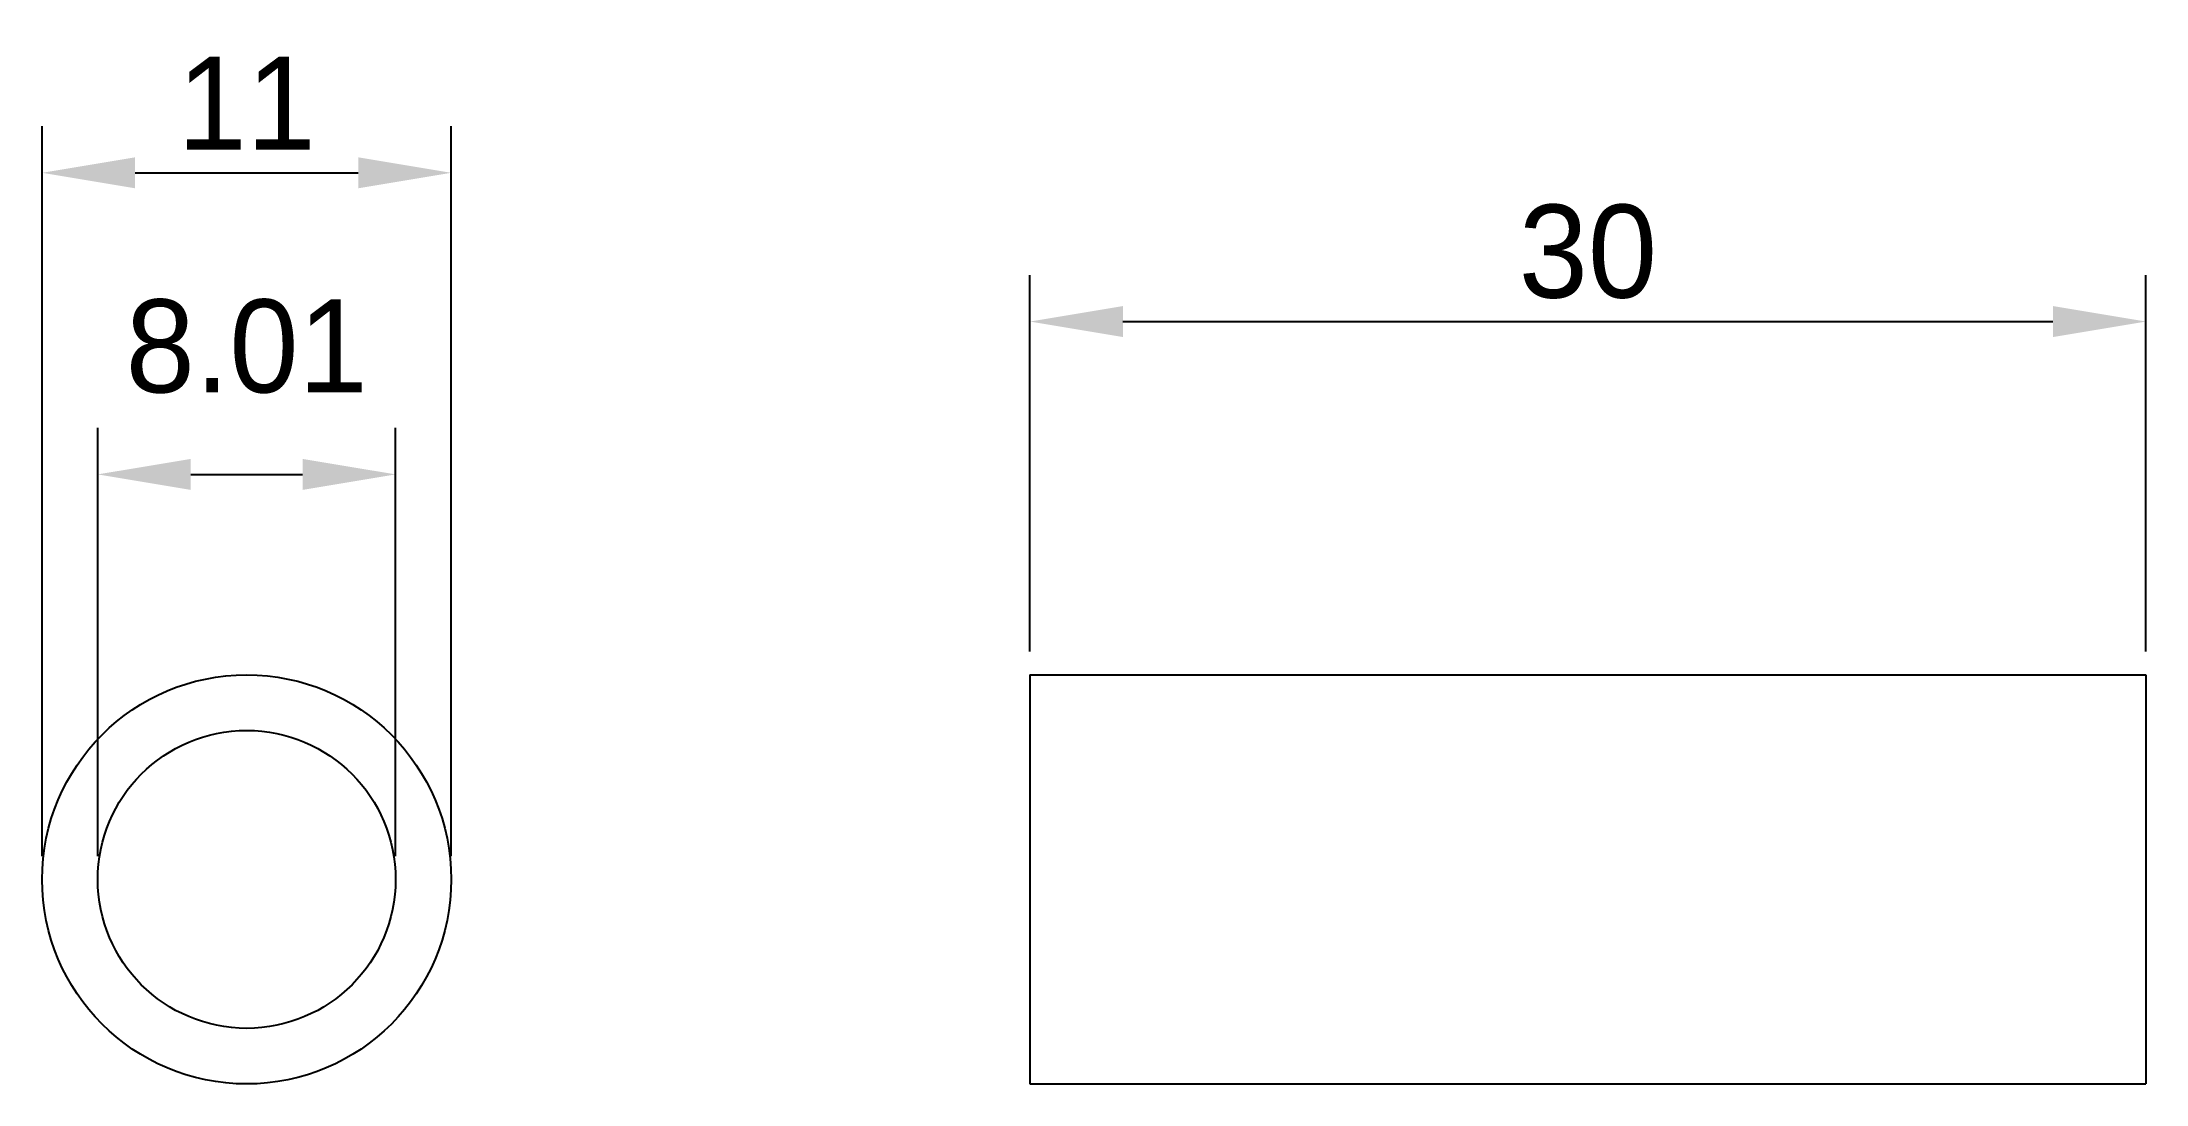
# Model space of a CAD drawing. Extents: x 14.5 to 71.1, y 24.5 to 52.5.
import ezdxf

# ---------------------------------------------------------------- set-up
doc = ezdxf.new("R2010")
doc.units = 0
doc.layers.get('0').update_dxf_attribs({"lineweight": 25, "true_color": 0xffffff})
doc.layers.add('referance', color=3, linetype='Continuous', lineweight=25, true_color=0x00ff00)
doc.dimstyles.new('QCADDimStyle', dxfattribs={"dimtxt": 2.5, "dimasz": 2.5, "dimexe": 1.25, "dimexo": 0.625, "dimtad": 1, "dimtoh": 1, "dimdec": 4, "dimzin": 0, "dimdsep": 46, "dimtxsty": 'Standard', "dimcen": 0.09, "dimadec": 0, "dimazin": 0, "dimtfac": 1, "dimtdec": 4, "dimtofl": 0, "dimtmove": 0, "dimatfit": 3, "dimfxl": 1, "dimtolj": 1, "dimtzin": 0, "dimarcsym": 0})

# ---------------------------------------------------------------- blocks, each defined once
blk = doc.blocks.new('*D1')
at = {"layer": 'Defpoints', "color": 0}
for p in [(24.005, 40.89), (15.995, 30), (24.005, 30)]:
    blk.add_point(p, dxfattribs=at)
at = {"layer": 'referance', "color": 0, "lineweight": -2}
for p, q in [((15.995, 30.625), (15.995, 42.14)), ((24.005, 30.625), (24.005, 42.14)), ((18.495, 40.89), (21.505, 40.89))]:
    blk.add_line(p, q, dxfattribs=at)
at = {"layer": 'referance', "color": 0}
for points in [[(18.495, 41.306), (18.495, 40.473), (15.995, 40.89)], [(21.505, 40.473), (21.505, 41.306), (24.005, 40.89)]]:
    blk.add_solid(points, dxfattribs=at)
at = {"layer": 'referance', "color": 0, "insert": (20, 44.327), "char_height": 2.5, "attachment_point": 5}
blk.add_mtext('\\A1;8.01', dxfattribs=at)
blk = doc.blocks.new('*D2')
at = {"layer": 'Defpoints', "color": 0}
for p in [(25.5, 49), (14.5, 30), (25.5, 30)]:
    blk.add_point(p, dxfattribs=at)
at = {"layer": 'referance', "color": 0, "lineweight": -2}
for p, q in [((14.5, 30.625), (14.5, 50.25)), ((25.5, 30.625), (25.5, 50.25)), ((17, 49), (23, 49))]:
    blk.add_line(p, q, dxfattribs=at)
at = {"layer": 'referance', "color": 0}
for points in [[(17, 49.417), (17, 48.583), (14.5, 49)], [(23, 48.583), (23, 49.417), (25.5, 49)]]:
    blk.add_solid(points, dxfattribs=at)
at = {"layer": 'referance', "color": 0, "insert": (20, 50.875), "char_height": 2.5, "attachment_point": 5}
blk.add_mtext('\\A1;11', dxfattribs=at)
blk = doc.blocks.new('*D3')
at = {"layer": 'Defpoints', "color": 0}
for p in [(71.057, 45), (41.057, 35.5), (71.057, 35.5)]:
    blk.add_point(p, dxfattribs=at)
at = {"layer": 'referance', "color": 0, "lineweight": -2}
for p, q in [((41.057, 36.125), (41.057, 46.25)), ((71.057, 36.125), (71.057, 46.25)), ((43.557, 45), (68.557, 45))]:
    blk.add_line(p, q, dxfattribs=at)
at = {"layer": 'referance', "color": 0}
for points in [[(43.557, 45.417), (43.557, 44.583), (41.057, 45)], [(68.557, 44.583), (68.557, 45.417), (71.057, 45)]]:
    blk.add_solid(points, dxfattribs=at)
at = {"layer": 'referance', "color": 0, "insert": (56.057, 46.875), "char_height": 2.5, "attachment_point": 5}
blk.add_mtext('\\A1;30', dxfattribs=at)

msp = doc.modelspace()

# ---------------------------------------------------------------- linework, layer by layer
for p, q in [((41.05728, 35.5), (71.05728, 35.5)), ((41.05728, 35.5), (41.05728, 24.5)), ((71.05728, 35.5), (71.05728, 24.5)), ((41.05728, 24.5), (71.05728, 24.5))]:
    msp.add_line(p, q)
for radius in [5.5, 4.005]:
    msp.add_circle((20, 30), radius)

# ---------------------------------------------------------------- dimensions: what is measured, and where the dimension line sits
at = {"layer": 'referance'}
for p1, p2, distance, picture, middle in [((14.5, 30), (25.5, 30), 19, '*D2', (20, 50.875)), ((41.05728, 35.5), (71.05728, 35.5), 9.5, '*D3', (56.05728, 46.875)), ((15.995, 30), (24.005, 30), 10.88974, '*D1', (20, 44.32724))]:
    dim = msp.add_aligned_dim(p1=p1, p2=p2, distance=distance, dimstyle='QCADDimStyle', override={"dimtxt": 2.5, "dimasz": 2.5, "dimexe": 1.25, "dimexo": 0.625, "dimgap": 0.625, "dimzin": 8, "dimclrd": 0, "dimclre": 0, "dimclrt": 0, "dimazin": 2, "dimtmove": 2}, dxfattribs=at)
    dim.commit()
    dim.dimension.update_dxf_attribs({"geometry": picture, "text_midpoint": middle})

doc.saveas('drawing.dxf')
